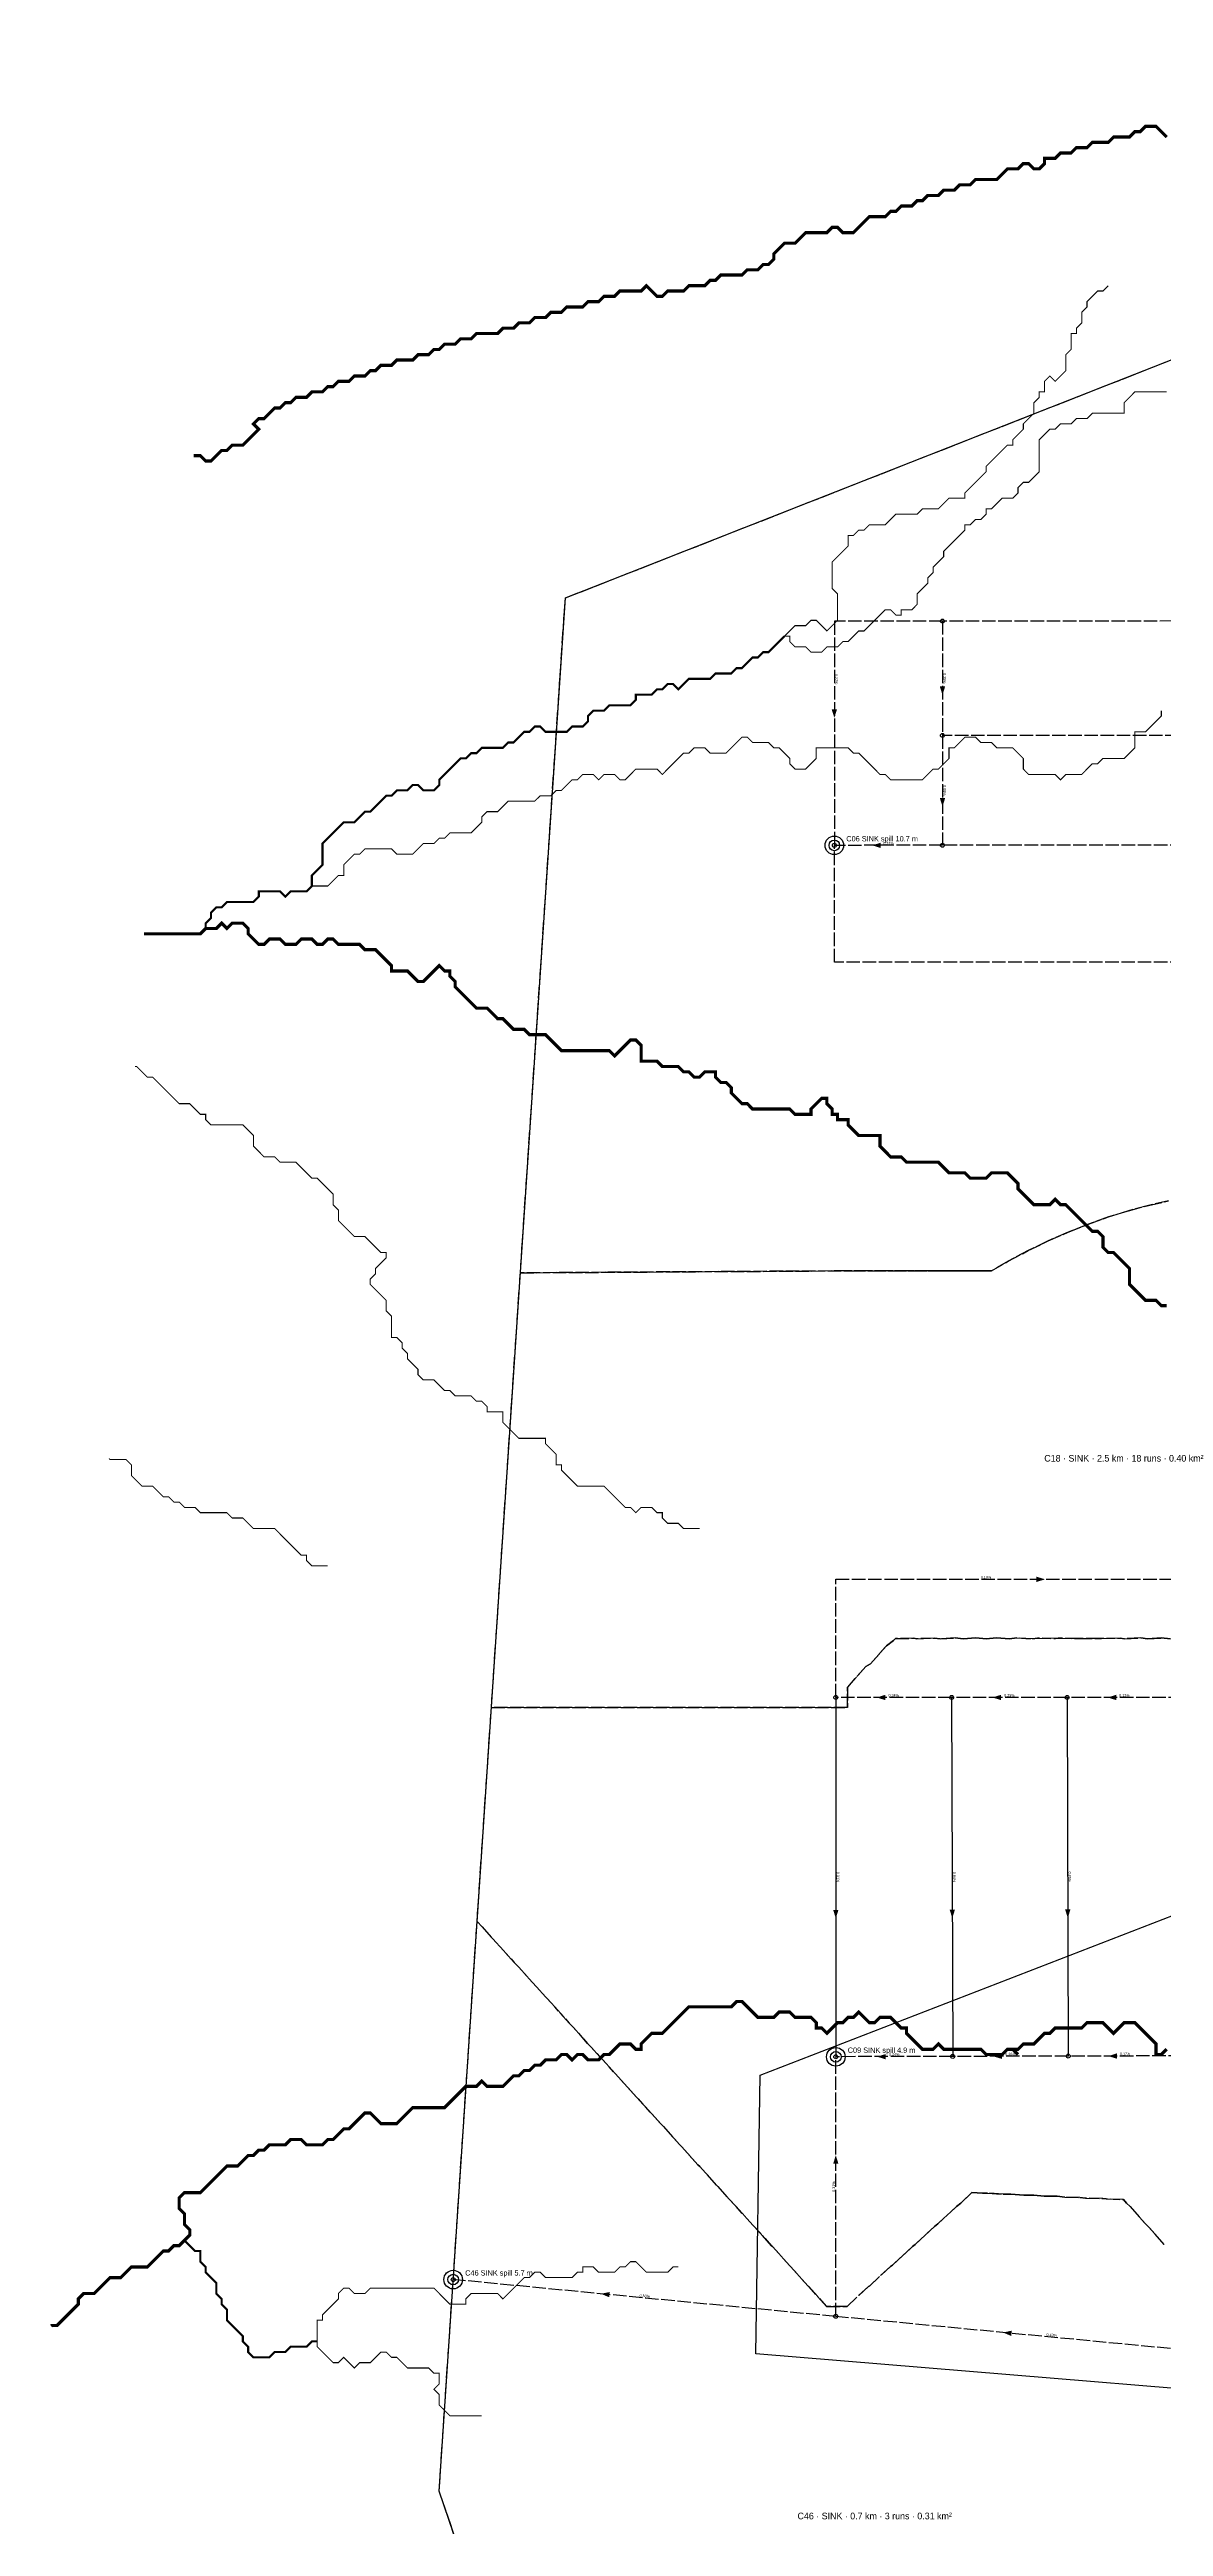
# Model space of a CAD drawing. Header units: metres. Extents: x 442821 to 452274, y 2561971 to 2571293.
# Drawn here: x 442821 to 443661, y 2564896 to 2566762 of the extents above; entities that cross this region are included whole.
import ezdxf
from ezdxf.enums import TextEntityAlignment as Align

# ---------------------------------------------------------------- set-up
doc = ezdxf.new("R2010")
doc.units = ezdxf.units.M
doc.header["$LTSCALE"] = 8
doc.linetypes.add('DASHED', pattern=[1.524, 1.27, -0.254])
for name, color, linetype in [('A_ARROWS', 7, 'Continuous'), ('A_BUILT_2006', 252, 'Continuous'), ('A_CATCH_LABEL', 7, 'Continuous'), ('A_CATCHMENTS', 7, 'Continuous'), ('A_ENVELOPE', 3, 'Continuous'), ('A_GRADIENT', 8, 'Continuous'), ('A_JUNCTIONS', 8, 'Continuous'), ('A_OUTLET_LABEL', 7, 'Continuous'), ('A_OUTLETS', 7, 'Continuous'), ('A_RUNS', 7, 'Continuous'), ('A_STREAMS', 5, 'Continuous')]:
    doc.layers.add(name, color=color, linetype=linetype)

msp = doc.modelspace()

# ---------------------------------------------------------------- linework, layer by layer
at = {"layer": 'A_ARROWS', "color": 3}
for points in [[(443494.1, 2566275.9), (443492.1, 2566282.3), (443496.1, 2566282.3)], [(443412.6, 2566258.7), (443410.6, 2566265.1), (443414.6, 2566265.1)], [(443494.1, 2566191.8), (443492.1, 2566198.2), (443496.1, 2566198.2)], [(443441.2, 2566162.6), (443447.6, 2566164.6), (443447.6, 2566160.6)]]:
    msp.add_solid(points, dxfattribs=at)
at = {"layer": 'A_ARROWS', "color": 1}
for points in [[(443571.3, 2565609.7), (443564.9, 2565607.7), (443564.9, 2565611.7)], [(443236.7, 2565071.5), (443243.3, 2565072.8), (443242.9, 2565068.9)], [(443539.8, 2565042.3), (443546.3, 2565043.7), (443545.9, 2565039.7)]]:
    msp.add_solid(points, dxfattribs=at)
at = {"layer": 'A_ARROWS', "color": 2}
for points in [[(443444.6, 2565520.7), (443451, 2565522.7), (443451, 2565518.7)], [(443531.8, 2565520.7), (443538.2, 2565522.7), (443538.2, 2565518.7)], [(443618.6, 2565520.7), (443625, 2565522.7), (443625, 2565518.7)], [(443413.7, 2565354.3), (443411.7, 2565360.7), (443415.7, 2565360.7)], [(443501.5, 2565354.4), (443499.5, 2565360.8), (443503.5, 2565360.9)], [(443588.5, 2565354.6), (443586.5, 2565361), (443590.5, 2565361)], [(443444.9, 2565250.1), (443451.3, 2565252.1), (443451.3, 2565248.1)], [(443532.6, 2565250.3), (443539, 2565252.4), (443539, 2565248.4)], [(443619.1, 2565250.5), (443625.5, 2565252.6), (443625.5, 2565248.6)], [(443413.7, 2565175.8), (443415.7, 2565169.4), (443411.7, 2565169.4)]]:
    msp.add_solid(points, dxfattribs=at)
at = {"layer": 'A_BUILT_2006', "color": 252}
msp.add_lwpolyline([(444422.4, 2563343.7), (444425.8, 2563359.7), (444354.3, 2563402.3), (444079.1, 2562950.6), (443944.5, 2563054.6), (443895.5, 2563534.9), (443894.2, 2564981.6), (443353.4, 2565026.3), (443356.8, 2565236.3), (445139.7, 2565926.1), (445353.1, 2566067)], dxfattribs=at)
at = {"layer": 'A_CATCHMENTS', "color": 3, "linetype": 'DASHED'}
msp.add_lwpolyline([(443664.3, 2565894.8), (443649.4, 2565891.4), (443634.3, 2565887.4), (443619.2, 2565882.7), (443604, 2565877.3), (443588.9, 2565871.3), (443573.8, 2565864.6), (443558.7, 2565857.3), (443543.6, 2565849.3), (443531.1, 2565842.1), (443528.5, 2565842.2), (443519.1, 2565842), (443513.4, 2565842.2), (443503.6, 2565842), (443498.3, 2565842.2), (443488, 2565842), (443483.2, 2565842.2), (443472.5, 2565842.1), (443468.1, 2565842.2), (443456.9, 2565842.1), (443452.9, 2565842.2), (443441.4, 2565842.1), (443437.8, 2565842.1), (443425.8, 2565842.1), (443422.7, 2565842.1), (443176, 2565840.6), (443209.9, 2566349), (444250.9, 2566757.8)], dxfattribs=at)
at = {"layer": 'A_CATCHMENTS', "color": 1, "linetype": 'DASHED'}
for points in [[(443665.8, 2565564.8), (443659, 2565565.5), (443659, 2565565.5), (443648.5, 2565564.8), (443643.5, 2565565.5), (443631.2, 2565564.9), (443627.9, 2565565.4), (443613.9, 2565565), (443612.4, 2565565.2), (443596.8, 2565565.1), (443596.6, 2565565.1), (443581.3, 2565565.3), (443579.3, 2565565), (443565.7, 2565565.4), (443561.9, 2565564.9), (443550.2, 2565565.5), (443544.5, 2565564.8), (443534.7, 2565565.5), (443527.1, 2565564.8), (443519.1, 2565565.5), (443509.7, 2565564.8), (443503.6, 2565565.5), (443492.3, 2565564.8), (443488, 2565565.4), (443474.8, 2565564.9), (443472.5, 2565565.3), (443458.6, 2565565.1), (443457.3, 2565563.7), (443451.9, 2565559.6), (443439.9, 2565546.1), (443436.3, 2565544), (443422.4, 2565528.5), (443422.4, 2565513.2), (443154.2, 2565513.2), (443176, 2565840.6), (443422.7, 2565842.1), (443425.8, 2565842.1), (443437.8, 2565842.1), (443441.4, 2565842.1), (443452.9, 2565842.2), (443456.9, 2565842.1), (443468.1, 2565842.2), (443472.5, 2565842.1), (443483.2, 2565842.2), (443488, 2565842), (443498.3, 2565842.2), (443503.6, 2565842), (443513.4, 2565842.2), (443519.1, 2565842), (443528.5, 2565842.2), (443531.1, 2565842.1), (443543.6, 2565849.3), (443558.7, 2565857.3), (443573.8, 2565864.6), (443588.9, 2565871.3), (443604, 2565877.3), (443619.2, 2565882.7), (443634.3, 2565887.4), (443649.4, 2565891.4), (443664.3, 2565894.8)], [(443273.7, 2564457.4), (443114.8, 2564922.9), (443143.4, 2565351.9), (443147.3, 2565347.8), (443147.3, 2565347.8), (443157.5, 2565336.4), (443160.9, 2565332.8), (443171.4, 2565321.1), (443174.6, 2565317.7), (443185.2, 2565305.9), (443188.2, 2565302.7), (443199.1, 2565290.6), (443201.9, 2565287.6), (443212.9, 2565275.4), (443215.6, 2565272.6), (443226.7, 2565260.1), (443229.2, 2565257.6), (443240.6, 2565244.9), (443242.9, 2565242.5), (443254.4, 2565229.6), (443256.6, 2565227.5), (443268.3, 2565214.4), (443270.2, 2565212.4), (443282.1, 2565199.2), (443283.9, 2565197.4), (443296, 2565183.9), (443297.6, 2565182.3), (443309.8, 2565168.7), (443311.3, 2565167.3), (443323.7, 2565153.4), (443324.9, 2565152.2), (443337.5, 2565138.2), (443338.6, 2565137.2), (443351.4, 2565122.9), (443352.3, 2565122.2), (443365.2, 2565107.7), (443365.9, 2565107.1), (443379.1, 2565092.5), (443379.6, 2565092.1), (443392.9, 2565077.2), (443393.3, 2565077), (443406.8, 2565062), (443422.2, 2565062), (443438.3, 2565077), (443439.3, 2565077.5), (443454.9, 2565092.1), (443456.5, 2565093.1), (443471.4, 2565107.1), (443473.6, 2565108.7), (443488, 2565122.2), (443490.7, 2565124.2), (443504.6, 2565137.2), (443507.8, 2565139.8), (443516.3, 2565147.7), (443524.2, 2565147.2), (443528.1, 2565147.3), (443539.7, 2565146.5), (443545.5, 2565146.5), (443555.3, 2565145.7), (443563, 2565145.7), (443570.8, 2565145), (443580.4, 2565144.9), (443586.4, 2565144.3), (443597.6, 2565144), (443601.9, 2565143.6), (443614.8, 2565143.2), (443617.5, 2565142.9), (443630.6, 2565142.4), (443632.8, 2565139.8), (443635.6, 2565137.2), (443647, 2565124.2), (443649.4, 2565122), (443661.1, 2565108.7)]]:
    msp.add_lwpolyline(points, dxfattribs=at)
at = {"layer": 'A_CATCHMENTS', "color": 2, "linetype": 'DASHED'}
msp.add_lwpolyline([(443661.1, 2565108.7), (443649.4, 2565122), (443647, 2565124.2), (443635.6, 2565137.2), (443632.8, 2565139.8), (443630.6, 2565142.4), (443617.5, 2565142.9), (443614.8, 2565143.2), (443601.9, 2565143.6), (443597.6, 2565144), (443586.4, 2565144.3), (443580.4, 2565144.9), (443570.8, 2565145), (443563, 2565145.7), (443555.3, 2565145.7), (443545.5, 2565146.5), (443539.7, 2565146.5), (443528.1, 2565147.3), (443524.2, 2565147.2), (443516.3, 2565147.7), (443507.8, 2565139.8), (443504.6, 2565137.2), (443490.7, 2565124.2), (443488, 2565122.2), (443473.6, 2565108.7), (443471.4, 2565107.1), (443456.5, 2565093.1), (443454.9, 2565092.1), (443439.3, 2565077.5), (443438.3, 2565077), (443422.2, 2565062), (443406.8, 2565062), (443393.3, 2565077), (443392.9, 2565077.2), (443379.6, 2565092.1), (443379.1, 2565092.5), (443365.9, 2565107.1), (443365.2, 2565107.7), (443352.3, 2565122.2), (443351.4, 2565122.9), (443338.6, 2565137.2), (443338.6, 2565137.2), (443337.5, 2565138.2), (443324.9, 2565152.2), (443323.7, 2565153.4), (443311.3, 2565167.3), (443309.8, 2565168.7), (443297.6, 2565182.3), (443296, 2565183.9), (443283.9, 2565197.4), (443282.1, 2565199.2), (443270.2, 2565212.4), (443268.3, 2565214.4), (443256.6, 2565227.5), (443254.4, 2565229.6), (443242.9, 2565242.5), (443240.6, 2565244.9), (443229.2, 2565257.6), (443226.7, 2565260.1), (443215.6, 2565272.6), (443212.9, 2565275.4), (443201.9, 2565287.6), (443199.1, 2565290.6), (443188.2, 2565302.7), (443185.2, 2565305.9), (443174.6, 2565317.7), (443171.4, 2565321.1), (443160.9, 2565332.8), (443157.5, 2565336.4), (443147.3, 2565347.8), (443143.4, 2565351.9), (443154.2, 2565513.2), (443422.4, 2565513.2), (443422.4, 2565528.5), (443436.3, 2565544), (443439.9, 2565546.1), (443451.9, 2565559.6), (443457.3, 2565563.7), (443458.6, 2565565.1), (443472.5, 2565565.3), (443474.8, 2565564.9), (443488, 2565565.4), (443492.3, 2565564.8), (443503.6, 2565565.5), (443509.7, 2565564.8), (443519.1, 2565565.5), (443527.1, 2565564.8), (443534.7, 2565565.5), (443544.5, 2565564.8), (443550.2, 2565565.5), (443561.9, 2565564.9), (443565.7, 2565565.4), (443579.3, 2565565), (443581.3, 2565565.3), (443596.6, 2565565.1), (443596.8, 2565565.1), (443612.4, 2565565.2), (443613.9, 2565565), (443627.9, 2565565.4), (443631.2, 2565564.9), (443643.5, 2565565.5), (443648.5, 2565564.8), (443659, 2565565.5), (443665.8, 2565564.8)], dxfattribs=at)
at = {"layer": 'A_ENVELOPE', "color": 3}
msp.add_lwpolyline([(443922.9, 2562555.5), (443114.8, 2564922.9), (443209.9, 2566349), (444250.9, 2566757.8), (445002, 2567304.5)], dxfattribs=at)
at = {"layer": 'A_JUNCTIONS'}
for centre in [(443494.1, 2566331.5), (443494.1, 2566245.4), (443412.6, 2566162.6), (443494.1, 2566162.7), (443413.7, 2565520.7), (443501, 2565520.7), (443588, 2565520.7), (443413.7, 2565250), (443501.8, 2565250.3), (443588.8, 2565250.5), (443125.4, 2565082.2), (443413.7, 2565054.5)]:
    msp.add_circle(centre, 1.5, dxfattribs=at)
at = {"layer": 'A_OUTLETS', "color": 1}
for centre, radius in [((443412.6, 2566162.6), 7), ((443412.6, 2566162.6), 4), ((443413.7, 2565250), 7), ((443413.7, 2565250), 4), ((443125.4, 2565082.2), 7), ((443125.4, 2565082.2), 4)]:
    msp.add_circle(centre, radius, dxfattribs=at)
at = {"layer": 'A_RUNS', "color": 3, "linetype": 'DASHED'}
for points in [[(444120.4, 2566376.5), (444046.1, 2566331.9), (443494.1, 2566331.5)], [(443494.1, 2566331.5), (443412.6, 2566331.4), (443412.6, 2566162.6)], [(443494.1, 2566331.5), (443494.1, 2566245.4)], [(444164, 2566300.3), (444062.3, 2566245.1), (443494.1, 2566245.4)], [(443494.1, 2566245.4), (443494.1, 2566162.7)], [(444220, 2566202.8), (444151.3, 2566163.2), (443494.1, 2566162.7)], [(444337.2, 2566180.7), (444163.4, 2566074.6), (443412.6, 2566074.6), (443412.6, 2566162.6)], [(443494.1, 2566162.7), (443412.6, 2566162.6)]]:
    msp.add_lwpolyline(points, dxfattribs=at)
at = {"layer": 'A_RUNS', "color": 1, "linetype": 'DASHED'}
for points in [[(443413.7, 2565520.7), (443413.7, 2565609.7), (443729, 2565609.7)], [(443413.7, 2565054.4), (443125.4, 2565082.2)], [(443738.8, 2565023.2), (443413.7, 2565054.4)]]:
    msp.add_lwpolyline(points, dxfattribs=at)
at = {"layer": 'A_RUNS', "color": 2, "linetype": 'DASHED'}
for points in [[(443501, 2565520.7), (443413.7, 2565520.7)], [(443588, 2565520.7), (443501, 2565520.7)], [(443674.5, 2565520.7), (443588, 2565520.7)], [(443501.8, 2565250.3), (443413.7, 2565250.1)], [(443413.7, 2565054.4), (443413.7, 2565250.1)], [(443588.8, 2565250.5), (443501.8, 2565250.3)], [(443674.5, 2565250.7), (443588.8, 2565250.5)]]:
    msp.add_lwpolyline(points, dxfattribs=at)
at = {"layer": 'A_RUNS', "color": 2}
for points in [[(443413.7, 2565520.7), (443413.7, 2565250.1)], [(443501, 2565520.7), (443501.8, 2565250.3)], [(443588, 2565520.7), (443588.8, 2565250.5)]]:
    msp.add_lwpolyline(points, dxfattribs=at)
at = {"layer": 'A_STREAMS', "color": 5}
for points, const_width in [([(443663, 2566696.2), (443659, 2566700.2), (443655, 2566704.2), (443651, 2566704.2), (443647, 2566704.2), (443643, 2566700.2), (443639, 2566700.2), (443635, 2566696.2), (443631, 2566696.2), (443627, 2566696.2), (443623, 2566696.2), (443619, 2566692.2), (443615, 2566692.2), (443611, 2566692.2), (443607, 2566692.2), (443603, 2566688.2), (443599, 2566688.2), (443595, 2566688.2), (443591, 2566684.2), (443587, 2566684.2), (443583, 2566684.2), (443579, 2566680.2), (443575, 2566680.2), (443571, 2566680.2), (443571, 2566676.2), (443567, 2566672.2), (443563, 2566672.2), (443559, 2566676.2), (443555, 2566676.2), (443551, 2566672.2), (443547, 2566672.2), (443543, 2566672.2), (443539, 2566668.2), (443535, 2566664.2), (443531, 2566664.2), (443527, 2566664.2), (443523, 2566664.2), (443519, 2566664.2), (443515, 2566660.2), (443511, 2566660.2), (443507, 2566660.2), (443503, 2566656.2), (443499, 2566656.2), (443495, 2566656.2), (443491, 2566652.2), (443487, 2566652.2), (443483, 2566652.2), (443479, 2566648.2), (443475, 2566648.2), (443471, 2566644.2), (443467, 2566644.2), (443463, 2566644.2), (443459, 2566640.2), (443455, 2566640.2), (443451, 2566636.2), (443447, 2566636.2), (443443, 2566636.2), (443439, 2566636.2), (443435, 2566632.2), (443431, 2566628.2), (443427, 2566624.2), (443423, 2566624.2), (443419, 2566624.2), (443415, 2566628.2), (443411, 2566628.2), (443407, 2566624.2), (443403, 2566624.2), (443399, 2566624.2), (443395, 2566624.2), (443391, 2566624.2), (443387, 2566620.2), (443383, 2566616.2), (443379, 2566616.2), (443375, 2566616.2), (443371, 2566612.2), (443367, 2566608.2), (443367, 2566604.2), (443363, 2566600.2), (443359, 2566600.2), (443355, 2566596.2), (443351, 2566596.2), (443347, 2566596.2), (443343, 2566592.2), (443339, 2566592.2), (443335, 2566592.2), (443331, 2566592.2), (443327, 2566592.2), (443323, 2566588.2), (443319, 2566588.2), (443315, 2566584.2), (443311, 2566584.2), (443307, 2566584.2), (443303, 2566584.2), (443299, 2566580.2), (443295, 2566580.2), (443291, 2566580.2), (443287, 2566580.2), (443283, 2566576.2), (443279, 2566576.2), (443275, 2566580.2), (443271, 2566584.2), (443267, 2566580.2), (443263, 2566580.2), (443259, 2566580.2), (443255, 2566580.2), (443251, 2566580.2), (443247, 2566576.2), (443243, 2566576.2), (443239, 2566576.2), (443235, 2566572.2), (443231, 2566572.2), (443227, 2566572.2), (443223, 2566568.2), (443219, 2566568.2), (443215, 2566568.2), (443211, 2566568.2), (443207, 2566564.2), (443203, 2566564.2), (443199, 2566564.2), (443195, 2566560.2), (443191, 2566560.2), (443186.9, 2566560.2), (443182.9, 2566556.2), (443178.9, 2566556.2), (443174.9, 2566556.2), (443170.9, 2566552.2), (443166.9, 2566552.2), (443162.9, 2566552.2), (443158.9, 2566548.2), (443154.9, 2566548.2), (443150.9, 2566548.2), (443146.9, 2566548.2), (443142.9, 2566548.2), (443138.9, 2566544.2), (443134.9, 2566544.2), (443130.9, 2566544.2), (443126.9, 2566540.2), (443122.9, 2566540.2), (443118.9, 2566540.2), (443114.9, 2566536.2), (443110.9, 2566536.2), (443106.9, 2566532.2), (443102.9, 2566532.2), (443098.9, 2566532.2), (443094.9, 2566528.2), (443090.9, 2566528.2), (443086.9, 2566528.2), (443082.9, 2566528.2), (443078.9, 2566524.2), (443074.9, 2566524.2), (443070.9, 2566524.2), (443066.9, 2566520.2), (443062.9, 2566520.2), (443058.9, 2566516.2), (443054.9, 2566516.2), (443050.9, 2566516.2), (443046.9, 2566512.2), (443042.9, 2566512.2), (443038.9, 2566512.2), (443034.9, 2566508.2), (443030.9, 2566508.2), (443026.9, 2566504.2), (443022.9, 2566504.2), (443018.9, 2566504.2), (443014.9, 2566500.1), (443010.9, 2566500.1), (443006.9, 2566500.1), (443002.9, 2566496.1), (442998.9, 2566496.1), (442994.9, 2566492.1), (442990.9, 2566492.1), (442986.9, 2566488.1), (442982.9, 2566484.1), (442978.9, 2566484.1), (442974.9, 2566480.1), (442978.9, 2566476.1), (442974.9, 2566472.1), (442970.9, 2566468.1), (442966.9, 2566464.1), (442962.9, 2566464.1), (442958.9, 2566464.1), (442954.9, 2566460.1), (442950.9, 2566460.1), (442946.9, 2566456.1), (442942.9, 2566452.1), (442938.9, 2566452.1), (442934.9, 2566456.1), (442930.9, 2566456.1), (442929.9, 2566456.1)], 2.4), ([(443619, 2566584.2), (443615, 2566580.2), (443611, 2566580.2), (443607, 2566576.2), (443603, 2566572.2), (443603, 2566568.2), (443599, 2566564.2), (443599, 2566560.2), (443599, 2566556.2), (443595, 2566552.2), (443595, 2566548.2), (443591, 2566548.2), (443591, 2566544.2), (443591, 2566540.2), (443591, 2566536.2), (443587, 2566532.2), (443587, 2566528.2), (443587, 2566524.2), (443587, 2566520.2), (443583, 2566516.2), (443579, 2566512.2), (443575, 2566516.2), (443571, 2566512.2), (443571, 2566508.2), (443571, 2566504.2), (443567, 2566504.2), (443567, 2566500.1), (443563, 2566496.1), (443563, 2566492.1), (443563, 2566488.1), (443559, 2566484.1), (443555, 2566480.1), (443555, 2566476.1), (443551, 2566472.1), (443547, 2566468.1), (443547, 2566464.1), (443543, 2566464.1), (443539, 2566460.1), (443535, 2566456.1), (443531, 2566452.1), (443527, 2566448.1), (443527, 2566444.1), (443523, 2566440.1), (443519, 2566436.1), (443515, 2566432.1), (443511, 2566428.1), (443511, 2566424.1), (443507, 2566424.1), (443503, 2566424.1), (443499, 2566424.1), (443495, 2566420.1), (443491, 2566416.1), (443487, 2566416.1), (443483, 2566416.1), (443479, 2566416.1), (443475, 2566412.1), (443471, 2566412.1), (443467, 2566412.1), (443463, 2566412.1), (443459, 2566412.1), (443455, 2566408.1), (443451, 2566404.1), (443447, 2566404.1), (443443, 2566404.1), (443439, 2566404.1), (443435, 2566400.1), (443431, 2566400.1), (443427, 2566396.1), (443423, 2566396.1), (443423, 2566392.1), (443423, 2566388.1), (443419, 2566384.1), (443415, 2566380.1), (443411, 2566376.1), (443411, 2566372.1), (443411, 2566368.1), (443411, 2566364.1), (443411, 2566360.1), (443411, 2566356.1), (443415, 2566352.1), (443415, 2566348.1), (443415, 2566344.1), (443415, 2566340.1), (443415, 2566336.1), (443415, 2566332.1), (443411, 2566328.1), (443407, 2566324.1), (443403, 2566328.1), (443399, 2566332.1), (443395, 2566332.1), (443391, 2566328.1), (443387, 2566328.1), (443383, 2566328.1), (443379, 2566324.1), (443375, 2566320.1)], 0.8), ([(443663, 2566504.2), (443659, 2566504.2), (443655, 2566504.2), (443651, 2566504.2), (443647, 2566504.2), (443643, 2566504.2), (443639, 2566504.2), (443635, 2566500.1), (443631, 2566496.1), (443631, 2566492.1), (443631, 2566488.1), (443627, 2566488.1), (443623, 2566488.1), (443619, 2566488.1), (443615, 2566488.1), (443611, 2566488.1), (443607, 2566488.1), (443603, 2566484.1), (443599, 2566484.1), (443595, 2566484.1), (443591, 2566480.1), (443587, 2566480.1), (443583, 2566480.1), (443579, 2566476.1), (443575, 2566476.1), (443571, 2566472.1), (443567, 2566468.1), (443567, 2566464.1), (443567, 2566460.1), (443567, 2566456.1), (443567, 2566452.1), (443567, 2566448.1), (443567, 2566444.1), (443563, 2566440.1), (443559, 2566436.1), (443555, 2566436.1), (443551, 2566432.1), (443551, 2566428.1), (443547, 2566424.1), (443543, 2566424.1), (443539, 2566424.1), (443535, 2566420.1), (443531, 2566416.1), (443527, 2566416.1), (443527, 2566412.1), (443523, 2566408.1), (443519, 2566408.1), (443515, 2566404.1), (443511, 2566404.1), (443511, 2566400.1), (443507, 2566396.1), (443503, 2566392.1), (443499, 2566388.1), (443495, 2566384.1), (443495, 2566380.1), (443491, 2566376.1), (443487, 2566372.1), (443487, 2566368.1), (443483, 2566364.1), (443483, 2566360.1), (443479, 2566356.1), (443475, 2566352.1), (443475, 2566348.1), (443475, 2566344.1), (443471, 2566340.1), (443467, 2566340.1), (443463, 2566340.1), (443463, 2566336.1), (443459, 2566336.1), (443455, 2566340.1), (443451, 2566340.1), (443447, 2566336.1), (443443, 2566332.1), (443439, 2566328.1), (443435, 2566324.1), (443431, 2566324.1), (443427, 2566320.1), (443423, 2566316.1), (443419, 2566316.1), (443415, 2566312.1), (443411, 2566312.1), (443407, 2566312.1), (443403, 2566308.1), (443399, 2566308.1), (443395, 2566308.1), (443391, 2566312.1), (443387, 2566312.1), (443383, 2566312.1), (443379, 2566316.1), (443379, 2566320.1), (443375, 2566320.1)], 0.8), ([(443375, 2566320.1), (443371, 2566316.1), (443367, 2566312.1), (443363, 2566308.1), (443359, 2566308.1), (443355, 2566304.1), (443351, 2566304.1), (443347, 2566300.1), (443343, 2566296.1), (443339, 2566296.1), (443335, 2566292.1), (443331, 2566292.1), (443327, 2566292.1), (443323, 2566292.1), (443319, 2566288.1), (443315, 2566288.1), (443311, 2566288.1), (443307, 2566288.1), (443303, 2566288.1), (443299, 2566284.1), (443295, 2566280.1), (443291, 2566284.1), (443287, 2566284.1), (443283, 2566280.1), (443279, 2566280.1), (443275, 2566276.1), (443271, 2566276.1), (443267, 2566276.1), (443263, 2566276.1), (443263, 2566272.1), (443259, 2566268.1), (443255, 2566268.1), (443251, 2566268.1), (443247, 2566268.1), (443243, 2566268.1), (443239, 2566264.1), (443235, 2566264.1), (443231, 2566264.1), (443227, 2566260.1), (443227, 2566256.1), (443223, 2566252.1), (443219, 2566252.1), (443215, 2566252.1), (443211, 2566248.1), (443207, 2566248.1), (443203, 2566248.1), (443199, 2566248.1), (443195, 2566248.1), (443191, 2566252.1), (443186.9, 2566252.1), (443182.9, 2566248.1), (443178.9, 2566248.1), (443174.9, 2566244.1), (443170.9, 2566240.1), (443166.9, 2566240.1), (443162.9, 2566236.1), (443158.9, 2566236.1), (443154.9, 2566236.1), (443150.9, 2566236.1), (443146.9, 2566236.1), (443142.9, 2566232.1), (443138.9, 2566232.1), (443134.9, 2566228.1), (443130.9, 2566228.1), (443126.9, 2566224.1), (443122.9, 2566220.1), (443118.9, 2566216), (443114.9, 2566212), (443114.9, 2566208), (443110.9, 2566204), (443106.9, 2566204), (443102.9, 2566204), (443098.9, 2566208), (443094.9, 2566208), (443090.9, 2566204), (443086.9, 2566204), (443082.9, 2566204), (443078.9, 2566200), (443074.9, 2566200), (443070.9, 2566196), (443066.9, 2566192), (443062.9, 2566188), (443058.9, 2566188), (443054.9, 2566184), (443050.9, 2566180), (443046.9, 2566180), (443042.9, 2566180), (443038.9, 2566176), (443034.9, 2566172), (443030.9, 2566168), (443026.9, 2566164), (443026.9, 2566160), (443026.9, 2566156), (443026.9, 2566152), (443026.9, 2566148), (443022.9, 2566144), (443018.9, 2566140), (443018.9, 2566136), (443018.9, 2566132)], 1.6), ([(443659, 2566264.1), (443659, 2566260.1), (443655, 2566256.1), (443651, 2566252.1), (443647, 2566248.1), (443643, 2566248.1), (443639, 2566248.1), (443639, 2566244.1), (443639, 2566240.1), (443639, 2566236.1), (443635, 2566232.1), (443631, 2566228.1), (443627, 2566228.1), (443623, 2566228.1), (443619, 2566228.1), (443615, 2566228.1), (443611, 2566224.1), (443607, 2566224.1), (443603, 2566220.1), (443599, 2566216), (443595, 2566216), (443591, 2566216), (443587, 2566216), (443583, 2566212), (443579, 2566216), (443575, 2566216), (443571, 2566216), (443567, 2566216), (443563, 2566216), (443559, 2566216), (443555, 2566220.1), (443555, 2566224.1), (443555, 2566228.1), (443551, 2566232.1), (443547, 2566236.1), (443543, 2566236.1), (443539, 2566236.1), (443535, 2566236.1), (443531, 2566240.1), (443527, 2566240.1), (443523, 2566240.1), (443519, 2566244.1), (443515, 2566244.1), (443511, 2566244.1), (443507, 2566240.1), (443503, 2566236.1), (443499, 2566236.1), (443499, 2566232.1), (443499, 2566228.1), (443495, 2566224.1), (443491, 2566220.1), (443487, 2566220.1), (443483, 2566216), (443479, 2566212), (443475, 2566212), (443471, 2566212), (443467, 2566212), (443463, 2566212), (443459, 2566212), (443455, 2566212), (443451, 2566216), (443447, 2566216), (443443, 2566220.1), (443439, 2566224.1), (443435, 2566228.1), (443431, 2566232.1), (443427, 2566232.1), (443423, 2566236.1), (443419, 2566236.1), (443415, 2566236.1), (443411, 2566236.1), (443407, 2566236.1), (443403, 2566236.1), (443399, 2566236.1), (443399, 2566232.1), (443399, 2566228.1), (443395, 2566224.1), (443391, 2566220.1), (443387, 2566220.1), (443383, 2566220.1), (443379, 2566224.1), (443379, 2566228.1), (443375, 2566232.1), (443371, 2566236.1), (443367, 2566236.1), (443363, 2566240.1), (443359, 2566240.1), (443355, 2566240.1), (443351, 2566240.1), (443347, 2566244.1), (443343, 2566244.1), (443339, 2566240.1), (443335, 2566236.1), (443331, 2566232.1), (443327, 2566232.1), (443323, 2566232.1), (443319, 2566232.1), (443315, 2566236.1), (443311, 2566236.1), (443307, 2566236.1), (443303, 2566232.1), (443299, 2566232.1), (443295, 2566228.1), (443291, 2566224.1), (443287, 2566220.1), (443283, 2566216), (443279, 2566220.1), (443275, 2566220.1), (443271, 2566220.1), (443267, 2566220.1), (443263, 2566220.1), (443259, 2566216), (443255, 2566212), (443251, 2566212), (443247, 2566216), (443243, 2566216), (443239, 2566216), (443235, 2566212), (443231, 2566216), (443227, 2566216), (443223, 2566216), (443219, 2566212), (443215, 2566212), (443211, 2566208), (443207, 2566204), (443203, 2566204), (443199, 2566200), (443195, 2566200), (443191, 2566200), (443186.9, 2566196), (443182.9, 2566196), (443178.9, 2566196), (443174.9, 2566196), (443170.9, 2566196), (443166.9, 2566196), (443162.9, 2566192), (443158.9, 2566188), (443154.9, 2566188), (443150.9, 2566188), (443146.9, 2566184), (443146.9, 2566180), (443142.9, 2566176), (443138.9, 2566172), (443134.9, 2566172), (443130.9, 2566172), (443126.9, 2566172), (443122.9, 2566172), (443118.9, 2566168), (443114.9, 2566168), (443110.9, 2566164), (443106.9, 2566164), (443102.9, 2566164), (443098.9, 2566160), (443094.9, 2566156), (443090.9, 2566156), (443086.9, 2566156), (443082.9, 2566156), (443078.9, 2566160), (443074.9, 2566160), (443070.9, 2566160), (443066.9, 2566160), (443062.9, 2566160), (443058.9, 2566160), (443054.9, 2566156), (443050.9, 2566156), (443046.9, 2566152), (443042.9, 2566148), (443042.9, 2566144), (443042.9, 2566140), (443038.9, 2566140), (443034.9, 2566136), (443030.9, 2566132), (443026.9, 2566132), (443022.9, 2566132), (443018.9, 2566132)], 0.8), ([(443018.9, 2566132), (443014.9, 2566128), (443010.9, 2566128), (443006.9, 2566128), (443002.9, 2566128), (442998.9, 2566124), (442994.9, 2566128), (442990.9, 2566128), (442986.9, 2566128), (442982.9, 2566128), (442978.9, 2566128), (442978.9, 2566124), (442974.9, 2566120), (442970.9, 2566120), (442966.9, 2566120), (442962.9, 2566120), (442958.9, 2566120), (442954.9, 2566120), (442950.9, 2566116), (442946.9, 2566116), (442942.9, 2566112), (442942.9, 2566108), (442938.9, 2566104), (442938.9, 2566100)], 1.6), ([(442938.9, 2566100), (442934.9, 2566096), (442930.9, 2566096), (442926.9, 2566096), (442922.9, 2566096), (442918.9, 2566096), (442914.9, 2566096), (442910.9, 2566096), (442906.9, 2566096), (442902.9, 2566096), (442898.9, 2566096), (442894.9, 2566096), (442892.3, 2566096)], 2.4), ([(443663, 2565815.9), (443659, 2565815.9), (443655, 2565819.9), (443651, 2565819.9), (443647, 2565819.9), (443643, 2565823.9), (443639, 2565827.9), (443635, 2565831.9), (443635, 2565835.9), (443635, 2565839.9), (443635, 2565843.9), (443631, 2565847.9), (443627, 2565851.9), (443623, 2565855.9), (443619, 2565855.9), (443615, 2565859.9), (443615, 2565863.9), (443615, 2565867.9), (443611, 2565871.9), (443607, 2565871.9), (443603, 2565875.9), (443599, 2565879.9), (443595, 2565883.9), (443591, 2565887.9), (443587, 2565891.9), (443583, 2565891.9), (443579, 2565895.9), (443575, 2565891.9), (443571, 2565891.9), (443567, 2565891.9), (443563, 2565891.9), (443559, 2565895.9), (443555, 2565899.9), (443551, 2565903.9), (443551, 2565907.9), (443547, 2565911.9), (443543, 2565915.9), (443539, 2565915.9), (443535, 2565915.9), (443531, 2565915.9), (443527, 2565911.9), (443523, 2565911.9), (443519, 2565911.9), (443515, 2565911.9), (443511, 2565915.9), (443507, 2565915.9), (443503, 2565915.9), (443499, 2565915.9), (443495, 2565919.9), (443491, 2565923.9), (443487, 2565923.9), (443483, 2565923.9), (443479, 2565923.9), (443475, 2565923.9), (443471, 2565923.9), (443467, 2565923.9), (443463, 2565927.9), (443459, 2565927.9), (443455, 2565927.9), (443451, 2565932), (443447, 2565936), (443447, 2565940), (443447, 2565944), (443443, 2565944), (443439, 2565944), (443435, 2565944), (443431, 2565944), (443427, 2565948), (443423, 2565952), (443423, 2565956), (443419, 2565956), (443415, 2565956), (443415, 2565960), (443411, 2565960), (443411, 2565964), (443407, 2565968), (443407, 2565972), (443403, 2565972), (443399, 2565968), (443395, 2565964), (443395, 2565960), (443391, 2565960), (443387, 2565960), (443383, 2565960), (443379, 2565964), (443375, 2565964), (443371, 2565964), (443367, 2565964), (443363, 2565964), (443359, 2565964), (443355, 2565964), (443351, 2565964), (443347, 2565968), (443343, 2565968), (443339, 2565972), (443335, 2565976), (443335, 2565980), (443331, 2565984), (443327, 2565984), (443323, 2565988), (443323, 2565992), (443319, 2565992), (443315, 2565992), (443311, 2565988), (443307, 2565988), (443303, 2565992), (443299, 2565992), (443295, 2565996), (443291, 2565996), (443287, 2565996), (443283, 2565996), (443279, 2566000), (443275, 2566000), (443271, 2566000), (443267, 2566000), (443267, 2566004), (443267, 2566008), (443267, 2566012), (443263, 2566016), (443259, 2566016), (443255, 2566012), (443251, 2566008), (443247, 2566004), (443243, 2566008), (443239, 2566008), (443235, 2566008), (443231, 2566008), (443227, 2566008), (443223, 2566008), (443219, 2566008), (443215, 2566008), (443211, 2566008), (443207, 2566008), (443203, 2566012), (443199, 2566016), (443195, 2566020), (443191, 2566020), (443186.9, 2566020), (443182.9, 2566020), (443178.9, 2566024), (443174.9, 2566024), (443170.9, 2566024), (443166.9, 2566028), (443162.9, 2566032), (443158.9, 2566032), (443154.9, 2566036), (443150.9, 2566040), (443146.9, 2566040), (443142.9, 2566040), (443138.9, 2566044), (443134.9, 2566048), (443130.9, 2566052), (443126.9, 2566056), (443126.9, 2566060), (443122.9, 2566064), (443122.9, 2566068), (443118.9, 2566068), (443114.9, 2566072), (443110.9, 2566068), (443106.9, 2566064), (443102.9, 2566060), (443098.9, 2566060), (443094.9, 2566064), (443090.9, 2566068), (443086.9, 2566068), (443082.9, 2566068), (443078.9, 2566068), (443078.9, 2566072), (443074.9, 2566076), (443070.9, 2566080), (443066.9, 2566084), (443062.9, 2566084), (443058.9, 2566084), (443054.9, 2566088), (443050.9, 2566088), (443046.9, 2566088), (443042.9, 2566088), (443038.9, 2566088), (443034.9, 2566092), (443030.9, 2566092), (443026.9, 2566088), (443022.9, 2566088), (443018.9, 2566092), (443014.9, 2566092), (443010.9, 2566092), (443006.9, 2566088), (443002.9, 2566088), (442998.9, 2566088), (442994.9, 2566092), (442990.9, 2566092), (442986.9, 2566092), (442982.9, 2566088), (442978.9, 2566088), (442974.9, 2566092), (442970.9, 2566096), (442970.9, 2566100), (442966.9, 2566104), (442962.9, 2566104), (442958.9, 2566104), (442954.9, 2566100), (442950.9, 2566104), (442946.9, 2566100), (442942.9, 2566100), (442938.9, 2566100)], 2.4), ([(443311, 2565647.9), (443307, 2565647.9), (443303, 2565647.9), (443299, 2565647.9), (443295, 2565651.9), (443291, 2565651.9), (443287, 2565651.9), (443283, 2565655.9), (443283, 2565659.9), (443279, 2565659.9), (443275, 2565663.9), (443271, 2565663.9), (443267, 2565663.9), (443263, 2565659.9), (443259, 2565663.9), (443255, 2565663.9), (443251, 2565667.9), (443247, 2565671.9), (443243, 2565675.9), (443239, 2565679.9), (443235, 2565679.9), (443231, 2565679.9), (443227, 2565679.9), (443223, 2565679.9), (443219, 2565679.9), (443215, 2565683.9), (443211, 2565687.9), (443207, 2565691.9), (443207, 2565695.9), (443203, 2565695.9), (443203, 2565699.9), (443203, 2565703.9), (443199, 2565707.9), (443195, 2565711.9), (443195, 2565715.9), (443191, 2565715.9), (443186.9, 2565715.9), (443182.9, 2565715.9), (443178.9, 2565715.9), (443174.9, 2565715.9), (443170.9, 2565719.9), (443166.9, 2565723.9), (443162.9, 2565727.9), (443162.9, 2565731.9), (443162.9, 2565735.9), (443158.9, 2565735.9), (443154.9, 2565735.9), (443150.9, 2565735.9), (443150.9, 2565739.9), (443146.9, 2565743.9), (443142.9, 2565743.9), (443138.9, 2565747.9), (443134.9, 2565747.9), (443130.9, 2565747.9), (443126.9, 2565747.9), (443122.9, 2565751.9), (443118.9, 2565751.9), (443114.9, 2565755.9), (443110.9, 2565759.9), (443106.9, 2565759.9), (443102.9, 2565759.9), (443098.9, 2565763.9), (443098.9, 2565767.9), (443094.9, 2565771.9), (443090.9, 2565775.9), (443090.9, 2565779.9), (443086.9, 2565783.9), (443086.9, 2565787.9), (443082.9, 2565791.9), (443078.9, 2565791.9), (443078.9, 2565795.9), (443078.9, 2565799.9), (443078.9, 2565803.9), (443078.9, 2565807.9), (443074.9, 2565811.9), (443074.9, 2565815.9), (443074.9, 2565819.9), (443070.9, 2565823.9), (443066.9, 2565827.9), (443062.9, 2565831.9), (443062.9, 2565835.9), (443066.9, 2565839.9), (443066.9, 2565843.9), (443070.9, 2565847.9), (443074.9, 2565851.9), (443074.9, 2565855.9), (443070.9, 2565855.9), (443066.9, 2565859.9), (443062.9, 2565863.9), (443058.9, 2565867.9), (443054.9, 2565867.9), (443050.9, 2565867.9), (443046.9, 2565871.9), (443042.9, 2565875.9), (443038.9, 2565879.9), (443038.9, 2565883.9), (443038.9, 2565887.9), (443034.9, 2565891.9), (443034.9, 2565895.9), (443034.9, 2565899.9), (443030.9, 2565903.9), (443026.9, 2565907.9), (443022.9, 2565911.9), (443018.9, 2565911.9), (443014.9, 2565915.9), (443010.9, 2565919.9), (443006.9, 2565923.9), (443002.9, 2565923.9), (442998.9, 2565923.9), (442994.9, 2565923.9), (442990.9, 2565927.9), (442986.9, 2565927.9), (442982.9, 2565927.9), (442978.9, 2565932), (442974.9, 2565936), (442974.9, 2565940), (442974.9, 2565944), (442970.9, 2565948), (442966.9, 2565952), (442962.9, 2565952), (442958.9, 2565952), (442954.9, 2565952), (442950.9, 2565952), (442946.9, 2565952), (442942.9, 2565952), (442938.9, 2565956), (442938.9, 2565960), (442934.9, 2565960), (442930.9, 2565964), (442926.9, 2565968), (442922.9, 2565968), (442918.9, 2565968), (442914.9, 2565972), (442910.9, 2565976), (442906.9, 2565980), (442902.9, 2565984), (442898.9, 2565988), (442894.9, 2565988), (442890.9, 2565992), (442886.9, 2565996), (442885.7, 2565996)], 0.8), ([(443030.9, 2565619.8), (443026.9, 2565619.8), (443022.9, 2565619.8), (443018.9, 2565619.8), (443014.9, 2565623.8), (443014.9, 2565627.8), (443010.9, 2565627.8), (443006.9, 2565631.8), (443002.9, 2565635.8), (442998.9, 2565639.8), (442994.9, 2565643.9), (442990.9, 2565647.9), (442986.9, 2565647.9), (442982.9, 2565647.9), (442978.9, 2565647.9), (442974.9, 2565647.9), (442970.9, 2565651.9), (442966.9, 2565655.9), (442962.9, 2565655.9), (442958.9, 2565655.9), (442954.9, 2565659.9), (442950.9, 2565659.9), (442946.9, 2565659.9), (442942.9, 2565659.9), (442938.9, 2565659.9), (442934.9, 2565659.9), (442930.9, 2565663.9), (442926.9, 2565663.9), (442922.9, 2565663.9), (442918.9, 2565667.9), (442914.9, 2565667.9), (442910.9, 2565671.9), (442906.9, 2565671.9), (442902.9, 2565675.9), (442898.9, 2565679.9), (442894.9, 2565679.9), (442890.9, 2565679.9), (442886.9, 2565683.9), (442882.9, 2565687.9), (442882.9, 2565691.9), (442882.9, 2565695.9), (442878.9, 2565699.9), (442874.9, 2565699.9), (442870.9, 2565699.9), (442866.9, 2565699.9), (442866, 2565700.8)], 0.8), ([(443547, 2565255.7), (443543, 2565255.7), (443539, 2565251.7), (443535, 2565251.7), (443531, 2565251.7), (443527, 2565251.7), (443523, 2565255.7), (443519, 2565255.7), (443515, 2565255.7), (443511, 2565255.7), (443507, 2565255.7), (443503, 2565255.7), (443499, 2565255.7), (443495, 2565255.7), (443491, 2565259.7), (443487, 2565255.7), (443483, 2565255.7), (443479, 2565255.7), (443475, 2565259.7), (443471, 2565263.7), (443467, 2565267.7), (443467, 2565271.7), (443463, 2565271.7), (443459, 2565275.7), (443455, 2565279.7), (443451, 2565279.7), (443447, 2565279.7), (443443, 2565275.7), (443439, 2565275.7), (443435, 2565279.7), (443431, 2565283.7), (443427, 2565279.7), (443423, 2565279.7), (443419, 2565275.7), (443415, 2565275.7), (443411, 2565271.7), (443407, 2565267.7), (443403, 2565271.7), (443399, 2565271.7), (443399, 2565275.7), (443395, 2565279.7), (443391, 2565279.7), (443387, 2565279.7), (443383, 2565279.7), (443379, 2565283.7), (443375, 2565283.7), (443371, 2565283.7), (443367, 2565279.7), (443363, 2565279.7), (443359, 2565279.7), (443355, 2565279.7), (443351, 2565283.7), (443347, 2565287.7), (443343, 2565291.7), (443339, 2565291.7), (443335, 2565287.7), (443331, 2565287.7), (443327, 2565287.7), (443323, 2565287.7), (443319, 2565287.7), (443315, 2565287.7), (443311, 2565287.7), (443307, 2565287.7), (443303, 2565287.7), (443299, 2565283.7), (443295, 2565279.7), (443291, 2565275.7), (443287, 2565271.7), (443283, 2565267.7), (443279, 2565267.7), (443275, 2565267.7), (443271, 2565263.7), (443267, 2565259.7), (443267, 2565255.7), (443263, 2565255.7), (443259, 2565259.7), (443255, 2565259.7), (443251, 2565259.7), (443247, 2565255.7), (443243, 2565251.7), (443239, 2565251.7), (443235, 2565247.7), (443231, 2565247.7), (443227, 2565247.7), (443223, 2565251.7), (443219, 2565251.7), (443215, 2565247.7), (443211, 2565251.7), (443207, 2565251.7), (443203, 2565247.7), (443199, 2565247.7), (443195, 2565247.7), (443191, 2565243.7), (443186.9, 2565243.7), (443182.9, 2565239.7), (443178.9, 2565239.7), (443174.9, 2565235.7), (443170.9, 2565235.7), (443166.9, 2565231.7), (443162.9, 2565227.7), (443158.9, 2565227.7), (443154.9, 2565227.7), (443150.9, 2565227.7), (443146.9, 2565231.7), (443142.9, 2565227.7), (443138.9, 2565227.7), (443134.9, 2565227.7), (443130.9, 2565223.7), (443126.9, 2565219.7), (443122.9, 2565215.7), (443118.9, 2565211.7), (443114.9, 2565211.7), (443110.9, 2565211.7), (443106.9, 2565211.7), (443102.9, 2565211.7), (443098.9, 2565211.7), (443094.9, 2565211.7), (443090.9, 2565207.7), (443086.9, 2565203.7), (443082.9, 2565199.7), (443078.9, 2565199.7), (443074.9, 2565199.7), (443070.9, 2565199.7), (443066.9, 2565203.7), (443062.9, 2565207.7), (443058.9, 2565207.7), (443054.9, 2565203.7), (443050.9, 2565199.7), (443046.9, 2565195.7), (443042.9, 2565195.7), (443038.9, 2565191.7), (443034.9, 2565187.7), (443030.9, 2565187.7), (443026.9, 2565183.7), (443022.9, 2565183.7), (443018.9, 2565183.7), (443014.9, 2565183.7), (443010.9, 2565187.7), (443006.9, 2565187.7), (443002.9, 2565187.7), (442998.9, 2565183.7), (442994.9, 2565183.7), (442990.9, 2565183.7), (442986.9, 2565183.7), (442982.9, 2565179.7), (442978.9, 2565179.7), (442974.9, 2565175.7), (442970.9, 2565175.7), (442966.9, 2565171.7), (442962.9, 2565167.7), (442958.9, 2565167.7), (442954.9, 2565167.7), (442950.9, 2565163.7), (442946.9, 2565159.7), (442942.9, 2565155.7), (442938.9, 2565151.7), (442934.9, 2565147.7), (442930.9, 2565147.7), (442926.9, 2565147.7), (442922.9, 2565147.7), (442918.9, 2565143.7), (442918.9, 2565139.7), (442918.9, 2565135.7), (442922.9, 2565131.7), (442922.9, 2565127.7), (442922.9, 2565123.7), (442926.9, 2565119.7), (442926.9, 2565115.7), (442922.9, 2565111.7)], 2.4), ([(443663, 2565255.7), (443659, 2565251.7), (443655, 2565251.7), (443655, 2565255.7), (443655, 2565259.7), (443651, 2565263.7), (443647, 2565267.7), (443643, 2565271.7), (443639, 2565275.7), (443635, 2565275.7), (443631, 2565275.7), (443627, 2565271.7), (443623, 2565267.7), (443619, 2565271.7), (443615, 2565275.7), (443611, 2565275.7), (443607, 2565275.7), (443603, 2565275.7), (443599, 2565271.7), (443595, 2565271.7), (443591, 2565271.7), (443587, 2565271.7), (443583, 2565271.7), (443579, 2565271.7), (443575, 2565267.7), (443571, 2565267.7), (443567, 2565263.7), (443563, 2565259.7), (443559, 2565259.7), (443555, 2565259.7), (443551, 2565255.7), (443547, 2565255.7)], 2.4), ([(443551, 2565251.7), (443547, 2565255.7)], 2.4), ([(442922.9, 2565111.7), (442918.9, 2565107.7), (442914.9, 2565107.7), (442910.9, 2565103.7), (442906.9, 2565103.7), (442902.9, 2565099.7), (442898.9, 2565095.7), (442894.9, 2565091.7), (442890.9, 2565091.7), (442886.9, 2565091.7), (442882.9, 2565091.7), (442878.9, 2565087.7), (442874.9, 2565083.7), (442870.9, 2565083.7), (442866.9, 2565083.7), (442862.9, 2565079.7), (442858.9, 2565075.7), (442854.9, 2565071.7), (442850.9, 2565071.7), (442846.9, 2565071.7), (442842.9, 2565067.6), (442842.9, 2565063.6), (442838.9, 2565059.6), (442834.9, 2565055.6), (442830.9, 2565051.6), (442826.9, 2565047.6), (442822.9, 2565047.6), (442822.4, 2565047.2)], 2.4), ([(443022.9, 2565035.6), (443018.9, 2565035.6), (443014.9, 2565031.6), (443010.9, 2565031.6), (443006.9, 2565031.6), (443002.9, 2565031.6), (442998.9, 2565027.6), (442994.9, 2565027.6), (442990.9, 2565027.6), (442986.9, 2565023.6), (442982.9, 2565023.6), (442978.9, 2565023.6), (442974.9, 2565023.6), (442970.9, 2565027.6), (442970.9, 2565031.6), (442966.9, 2565035.6), (442966.9, 2565039.6), (442962.9, 2565043.6), (442958.9, 2565047.6), (442954.9, 2565051.6), (442954.9, 2565055.6), (442954.9, 2565059.6), (442950.9, 2565063.6), (442950.9, 2565067.6), (442946.9, 2565071.7), (442946.9, 2565075.7), (442946.9, 2565079.7), (442942.9, 2565083.7), (442938.9, 2565087.7), (442938.9, 2565091.7), (442934.9, 2565095.7), (442934.9, 2565099.7), (442934.9, 2565103.7), (442930.9, 2565103.7), (442926.9, 2565107.7), (442922.9, 2565111.7)], 1.6), ([(443295, 2565091.7), (443291, 2565091.7), (443287, 2565087.7), (443283, 2565087.7), (443279, 2565087.7), (443275, 2565087.7), (443271, 2565087.7), (443267, 2565091.7), (443263, 2565095.7), (443259, 2565095.7), (443255, 2565091.7), (443251, 2565091.7), (443247, 2565087.7), (443243, 2565087.7), (443239, 2565087.7), (443235, 2565087.7), (443231, 2565091.7), (443227, 2565091.7), (443223, 2565091.7), (443223, 2565087.7), (443219, 2565087.7), (443215, 2565083.7), (443211, 2565083.7), (443207, 2565083.7), (443203, 2565083.7), (443199, 2565083.7), (443195, 2565083.7), (443191, 2565087.7), (443186.9, 2565087.7), (443182.9, 2565083.7), (443178.9, 2565083.7), (443174.9, 2565079.7), (443170.9, 2565075.7), (443166.9, 2565071.7), (443162.9, 2565067.6), (443158.9, 2565071.7), (443154.9, 2565071.7), (443150.9, 2565071.7), (443146.9, 2565071.7), (443142.9, 2565071.7), (443138.9, 2565071.7), (443134.9, 2565067.6), (443134.9, 2565063.6), (443130.9, 2565063.6), (443126.9, 2565063.6), (443122.9, 2565063.6), (443118.9, 2565067.6), (443114.9, 2565071.7), (443110.9, 2565075.7), (443106.9, 2565075.7), (443102.9, 2565075.7), (443098.9, 2565075.7), (443094.9, 2565075.7), (443090.9, 2565075.7), (443086.9, 2565075.7), (443082.9, 2565075.7), (443078.9, 2565075.7), (443074.9, 2565075.7), (443070.9, 2565075.7), (443066.9, 2565075.7), (443062.9, 2565075.7), (443058.9, 2565071.7), (443054.9, 2565071.7), (443050.9, 2565071.7), (443046.9, 2565075.7), (443042.9, 2565075.7), (443038.9, 2565071.7), (443038.9, 2565067.6), (443034.9, 2565063.6), (443030.9, 2565059.6), (443026.9, 2565055.6), (443026.9, 2565051.6), (443022.9, 2565051.6), (443022.9, 2565047.6), (443022.9, 2565043.6), (443022.9, 2565039.6), (443022.9, 2565035.6)], 0.8), ([(443146.9, 2564979.6), (443142.9, 2564979.6), (443138.9, 2564979.6), (443134.9, 2564979.6), (443130.9, 2564979.6), (443126.9, 2564979.6), (443122.9, 2564979.6), (443118.9, 2564983.6), (443114.9, 2564987.6), (443114.9, 2564991.6), (443114.9, 2564995.6), (443110.9, 2564999.6), (443114.9, 2565003.6), (443114.9, 2565007.6), (443114.9, 2565011.6), (443110.9, 2565011.6), (443106.9, 2565015.6), (443102.9, 2565015.6), (443098.9, 2565015.6), (443094.9, 2565015.6), (443090.9, 2565015.6), (443086.9, 2565019.6), (443082.9, 2565023.6), (443078.9, 2565023.6), (443074.9, 2565027.6), (443070.9, 2565027.6), (443066.9, 2565023.6), (443062.9, 2565019.6), (443058.9, 2565019.6), (443054.9, 2565019.6), (443050.9, 2565015.6), (443046.9, 2565019.6), (443042.9, 2565023.6), (443038.9, 2565019.6), (443034.9, 2565019.6), (443030.9, 2565023.6), (443026.9, 2565027.6), (443022.9, 2565031.6), (443022.9, 2565035.6)], 0.8)]:
    msp.add_lwpolyline(points, dxfattribs=dict(at, const_width=const_width))

# ---------------------------------------------------------------- texts
at = {"layer": 'A_CATCH_LABEL', "color": 1}
for s, p in [('C18 · SINK · 2.5 km · 18 runs · 0.40 km²', (443630.8, 2565700.9)), ('C46 · SINK · 0.7 km · 3 runs · 0.31 km²', (443443, 2564904.1))]:
    msp.add_text(s, height=5, dxfattribs=at).set_placement(p, align=Align.MIDDLE_CENTER)
at = {"layer": 'A_GRADIENT', "color": 3}
for s, rotation, p in [('0.27%', -90, (443412.6, 2566287.8)), ('0.35%', -90, (443494.1, 2566288.5)), ('0.08%', -90, (443494.1, 2566204.1)), ('0.37%', 0.0436, (443453.4, 2566162.6))]:
    msp.add_text(s, height=2, rotation=rotation, dxfattribs=at).set_placement(p, align=Align.BOTTOM_CENTER)
at = {"layer": 'A_GRADIENT', "color": 1}
msp.add_text('0.19%', height=2, dxfattribs=at).set_placement((443526.9, 2565609.7), align=Align.BOTTOM_CENTER)
at = {"layer": 'A_GRADIENT', "color": 2}
for s, rotation, p in [('0.34%', 360, (443457.3, 2565520.7)), ('0.25%', 360, (443544.5, 2565520.7)), ('0.13%', 360, (443631.2, 2565520.7)), ('0.81%', -90, (443413.7, 2565385.4)), ('0.84%', -89.8281, (443501.4, 2565385.5)), ('0.80%', -89.8256, (443588.4, 2565385.6)), ('0.24%', 0.1383, (443457.7, 2565250.2)), ('0.38%', 0.1383, (443545.3, 2565250.4)), ('0.17%', 0.1383, (443631.7, 2565250.6)), ('0.31%', 90, (443413.7, 2565152.2))]:
    msp.add_text(s, height=2, rotation=rotation, dxfattribs=at).set_placement(p, align=Align.BOTTOM_CENTER)
at = {"layer": 'A_GRADIENT', "color": 1}
for s, p in [('0.50%', (443269.6, 2565068.3)), ('0.43%', (443576.2, 2565038.8))]:
    msp.add_text(s, height=2, rotation=354.5092, dxfattribs=at).set_placement(p, align=Align.BOTTOM_CENTER)
at = {"layer": 'A_OUTLET_LABEL', "color": 1}
for s, p in [('C06 SINK spill 10.7 m', (443421.6, 2566165.6)), ('C09 SINK spill 4.9 m', (443422.7, 2565253)), ('C46 SINK spill 5.7 m', (443134.4, 2565085.2))]:
    msp.add_text(s, height=4, dxfattribs=at).set_placement(p)

doc.saveas('drawing.dxf')
